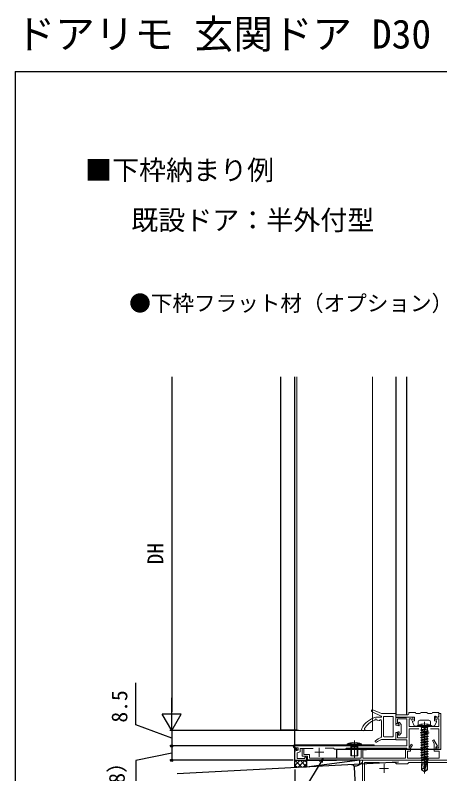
# Model space of a CAD drawing. Units: millimetres, scale not verified. Extents: x -525 to 525, y -783 to 779.
# Drawn here: x -525 to -289, y 357 to 778.5 of the extents above; entities that cross this region are included whole.
import ezdxf
from ezdxf.enums import TextEntityAlignment as Align

# ---------------------------------------------------------------- set-up
doc = ezdxf.new("R2010")
doc.units = ezdxf.units.MM
doc.header["$LTSCALE"] = 4
for name, color, linetype in [('0-1_USER1', 3, 'Continuous'), ('0-4_YKK_12', 2, 'Continuous'), ('0-6_YKK_D', 6, 'Continuous'), ('0-7_YKK_ZWAK', 7, 'Continuous'), ('0-8_YSS_K', 3, 'Continuous'), ('0-9_YSS_KE', 3, 'Continuous')]:
    doc.layers.add(name, color=color, linetype=linetype)
for name, color, linetype, lineweight in [('0-2_YKK_11', 190, 'Continuous', 18), ('0-3_YKK_11E', 4, 'Continuous', 18), ('0-5_YKK_13', 4, 'Continuous', 18)]:
    doc.layers.add(name, color=color, linetype=linetype, lineweight=lineweight)
doc.styles.add('ＭＳ ゴシック', font='')
doc.styles.get('ＭＳ ゴシック').set_extended_font_data('MS Gothic')

msp = doc.modelspace()

# ---------------------------------------------------------------- linework, layer by layer
at = {"layer": '0-2_YKK_11', "color": 211}
for p, q in [((-300.042, 379.731), (-295.042, 379.731)), ((-297.542, 382.231), (-297.542, 377.231)), ((-356.042, 371.531), (-356.042, 366.531)), ((-358.542, 369.031), (-353.542, 369.031))]:
    msp.add_line(p, q, dxfattribs=at)
for points in [[(-359.424, 371.031), (-366.642, 371.031), (-366.642, 369.31), (-368.342, 368.691), (-368.342, 365.531), (-364.042, 365.531), (-364.042, 366.331), (-363.042, 366.331), (-363.042, 364.531), (-369.542, 364.531), (-369.542, 369.531), (-367.842, 370.15), (-367.842, 371.531), (-369.542, 371.531), (-369.542, 372.531), (-307.342, 372.531), (-307.342, 375.931), (-313.542, 375.931), (-313.542, 379.931), (-312.542, 379.931), (-312.542, 376.931), (-307.342, 376.931), (-307.342, 387.531), (-312.542, 387.531), (-312.542, 384.931), (-313.542, 384.931), (-313.542, 388.531), (-304.241, 388.531), (-303.857, 387.098), (-304.726, 386.865), (-304.932, 387.631), (-306.142, 387.631), (-306.142, 383.231), (-289.542, 383.231), (-289.542, 387.631), (-290.751, 387.631), (-290.957, 386.865), (-291.826, 387.098), (-291.442, 388.531), (-289.542, 388.531)], [(-289.542, 388.531), (-289.542, 390.531), (-288.542, 390.531), (-288.542, 370.531), (-291.042, 370.531), (-291.042, 371.531), (-289.542, 371.531), (-289.542, 382.031), (-294.309, 382.031)], [(-300.774, 382.031), (-306.142, 382.031), (-306.142, 370.531), (-307.342, 370.531), (-307.342, 371.331), (-340.942, 371.331), (-341.542, 370.731), (-347.542, 370.731), (-348.142, 371.331), (-352.809, 371.331)]]:
    msp.add_lwpolyline(points, dxfattribs=at)
at = {"layer": '0-2_YKK_11'}
msp.add_lwpolyline([(-288.542, 370.531), (-291.342, 370.531), (-291.342, 371.731), (-290.332, 372.314), (-292.362, 375.831), (-293.055, 375.431), (-292.142, 373.849), (-292.142, 369.531), (-289.342, 369.531), (-289.342, 365.731), (-307.042, 365.731), (-307.042, 369.531), (-305.342, 369.531), (-305.342, 371.317), (-304.294, 373.131), (-304.987, 373.531), (-306.142, 371.531), (-306.142, 370.531), (-308.042, 370.531), (-308.042, 365.731), (-331.842, 365.731), (-331.842, 370.331), (-329.842, 370.331), (-329.842, 371.331), (-332.842, 371.331), (-332.842, 365.731), (-361.542, 365.731), (-361.542, 367.731), (-364.542, 367.731), (-364.542, 371.031), (-365.542, 371.031), (-365.542, 366.731), (-362.542, 366.731), (-362.542, 364.531), (-288.542, 364.531)], dxfattribs=at)
at = {"layer": '0-3_YKK_11E'}
for p, q in [((-320.042, 362.531), (-320.042, 357.531)), ((-322.542, 360.031), (-317.542, 360.031))]:
    msp.add_line(p, q, dxfattribs=at)
for points in [[(-274.275, 383.331), (-278.642, 383.331), (-278.642, 347.531), (-284.642, 347.531), (-284.642, 348.531), (-283.516, 349.181), (-282.642, 349.181), (-282.642, 348.631), (-279.742, 348.631), (-279.742, 363.331), (-306.242, 363.331), (-307.042, 362.531), (-313.042, 362.531), (-313.842, 363.331), (-317.392, 363.331)], [(-322.692, 363.331), (-330.942, 363.331), (-330.942, 349.331), (-326.442, 349.331), (-326.442, 348.631), (-324.042, 348.631), (-324.042, 349.181), (-323.168, 349.181), (-322.042, 348.531), (-322.042, 347.531), (-327.542, 347.531), (-327.542, 348.231), (-332.042, 348.231), (-332.042, 364.531), (-279.842, 364.531), (-279.842, 373.331), (-285.042, 373.331)]]:
    msp.add_lwpolyline(points, dxfattribs=at)
at = {"layer": '0-4_YKK_12'}
for p, q in [((-313.542, 388.531), (-307.542, 388.531)), ((-346.541, 370.531), (-346.541, 365.731)), ((-288.541, 370.531), (-346.541, 370.531)), ((-369.542, 364.531), (-346.541, 364.531))]:
    msp.add_line(p, q, dxfattribs=at)
for points in [[(-377.641, 577.568), (-377.641, 444.815), (-377.641, 381.531), (-368.641, 381.531)], [(-377.641, 577.568), (-377.641, 444.815), (-377.641, 381.531)], [(-369.542, 364.531), (-369.542, 444.815), (-369.542, 577.568)], [(-313.542, 577.568), (-313.542, 444.815), (-313.542, 389.788)], [(-307.541, 577.568), (-307.541, 444.815), (-307.541, 389.731)]]:
    msp.add_lwpolyline(points, dxfattribs=at)
at = {"layer": '0-5_YKK_13'}
for p, q in [((-321.542, 390.531), (-326.21, 392.485)), ((-326.692, 391.386), (-321.716, 389.105)), ((-321.842, 388.431), (-324.542, 388.431)), ((-321.842, 388.431), (-323.542, 388.431)), ((-313.842, 390.531), (-321.542, 390.531)), ((-321.542, 388.776), (-321.542, 388.832)), ((-321.542, 388.822), (-321.542, 388.731)), ((-320.342, 388.631), (-320.342, 377.931)), ((-315.042, 388.931), (-320.042, 388.931)), ((-315.042, 388.931), (-315.042, 377.631)), ((-313.542, 390.231), (-313.542, 384.431)), ((-313.542, 389.531), (-313.542, 388.531)), ((-313.542, 388.531), (-303.442, 388.531)), ((-306.842, 389.731), (-313.342, 389.731)), ((-306.242, 390.331), (-306.242, 390.831)), ((-302.642, 391.031), (-306.042, 391.031)), ((-303.142, 388.231), (-303.142, 386.531)), ((-300.142, 390.531), (-302.142, 390.531)), ((-296.142, 391.031), (-299.642, 391.031)), ((-293.642, 390.531), (-295.642, 390.531)), ((-291.942, 386.531), (-291.942, 388.731)), ((-291.538, 389.013), (-290.314, 388.562)), ((-323.812, 386.85), (-322.771, 386.658)), ((-321.542, 386.524), (-321.542, 377.872)), ((-312.574, 384.131), (-313.242, 384.131)), ((-311.942, 385.331), (-311.942, 384.764)), ((-310.617, 384.629), (-311.417, 385.531)), ((-310.542, 379.633), (-310.542, 384.43)), ((-303.221, 383.608), (-304.215, 385.808)), ((-303.142, 386.531), (-304.041, 386.214)), ((-301.542, 383.231), (-301.464, 383.884)), ((-293.62, 383.884), (-301.464, 383.884)), ((-301.142, 383.731), (-301.142, 385.831)), ((-300.142, 386.831), (-295.142, 386.831)), ((-297.542, 385.887), (-297.542, 357.195)), ((-295.542, 384.543), (-296.397, 382.828)), ((-294.142, 385.831), (-294.142, 383.731)), ((-293.542, 383.231), (-293.62, 383.884)), ((-292.057, 383.59), (-290.877, 385.79)), ((-291.942, 386.531), (-291.042, 386.214)), ((-313.542, 379.631), (-313.542, 376.331)), ((-313.242, 379.931), (-312.574, 379.931)), ((-310.617, 379.433), (-311.417, 378.532)), ((-302.948, 383.431), (-301.442, 383.431)), ((-301.542, 383.231), (-293.542, 383.231)), ((-299.642, 381.381), (-296.042, 381.981)), ((-296.042, 381.881), (-299.642, 381.281)), ((-299.642, 381.381), (-299.642, 381.281)), ((-299.642, 381.381), (-299.642, 381.281)), ((-299.642, 381.281), (-299.092, 380.964)), ((-299.642, 379.981), (-295.442, 380.681)), ((-299.642, 379.981), (-299.092, 380.299)), ((-299.642, 379.981), (-299.642, 379.881)), ((-296.042, 381.981), (-299.217, 381.687)), ((-299.092, 380.964), (-296.042, 381.881)), ((-295.867, 381.027), (-299.092, 380.299)), ((-299.092, 380.964), (-299.092, 380.299)), ((-295.992, 380.264), (-299.092, 379.564)), ((-295.992, 379.599), (-299.092, 378.899)), ((-295.992, 379.599), (-299.092, 378.899)), ((-299.092, 379.564), (-299.092, 378.899)), ((-296.397, 382.828), (-297.542, 382.219)), ((-296.042, 381.981), (-296.042, 381.881)), ((-295.442, 380.581), (-295.992, 380.264)), ((-295.992, 380.264), (-295.992, 379.599)), ((-295.442, 379.281), (-295.992, 379.599)), ((-295.467, 383.231), (-295.867, 382.831)), ((-295.867, 381.027), (-295.867, 382.831)), ((-295.867, 381.027), (-295.442, 380.681)), ((-295.442, 380.681), (-295.442, 380.581)), ((-293.842, 383.431), (-292.321, 383.431)), ((-336.542, 375.457), (-336.542, 366.031)), ((-321.542, 377.872), (-321.542, 377.51)), ((-321.542, 376.031), (-313.842, 376.031)), ((-315.042, 377.631), (-320.042, 377.631)), ((-311.942, 379.299), (-311.942, 378.731)), ((-299.642, 378.581), (-295.442, 379.281)), ((-295.442, 379.181), (-299.642, 378.481)), ((-299.642, 378.581), (-299.092, 378.899)), ((-299.642, 378.581), (-299.642, 378.481)), ((-299.642, 378.481), (-299.092, 378.164)), ((-299.642, 377.181), (-295.442, 377.881)), ((-295.442, 377.781), (-299.642, 377.081)), ((-299.642, 377.181), (-299.092, 377.499)), ((-299.642, 377.181), (-299.642, 377.081)), ((-299.642, 377.081), (-299.092, 376.764)), ((-299.642, 375.781), (-295.442, 376.481)), ((-299.642, 375.781), (-299.092, 376.099)), ((-299.642, 375.781), (-299.642, 375.681)), ((-297.542, 378.514), (-299.092, 378.164)), ((-295.992, 378.199), (-299.092, 377.499)), ((-299.092, 378.164), (-299.092, 377.499)), ((-297.542, 377.114), (-299.092, 376.764)), ((-295.992, 376.799), (-299.092, 376.099)), ((-299.092, 376.764), (-299.092, 376.099)), ((-297.542, 375.714), (-299.092, 375.364)), ((-295.992, 375.399), (-299.092, 374.699)), ((-299.092, 375.364), (-299.092, 374.699)), ((-295.992, 378.864), (-297.542, 378.514)), ((-295.992, 377.464), (-297.542, 377.114)), ((-295.992, 376.064), (-297.542, 375.714)), ((-295.442, 379.181), (-295.992, 378.864)), ((-295.992, 378.864), (-295.992, 378.199)), ((-295.442, 377.881), (-295.992, 378.199)), ((-295.442, 376.481), (-295.992, 376.799)), ((-295.442, 376.381), (-295.992, 376.064)), ((-295.992, 376.064), (-295.992, 375.399)), ((-295.442, 375.081), (-295.992, 375.399)), ((-295.442, 379.281), (-295.442, 379.181)), ((-295.442, 377.881), (-295.442, 377.781)), ((-295.442, 376.481), (-295.442, 376.381)), ((-368.633, 370.131), (-370.338, 371.836)), ((-369.934, 372.531), (-370.049, 372.254)), ((-368.28, 370.485), (-370.049, 372.254)), ((-369.934, 372.531), (-325.543, 372.531)), ((-369.843, 373.031), (-325.543, 373.031)), ((-340.542, 373.031), (-340.485, 373.674)), ((-340.542, 373.031), (-332.542, 373.031)), ((-332.598, 373.674), (-340.485, 373.674)), ((-338.542, 374.318), (-337.687, 372.588)), ((-338.542, 372.031), (-338.283, 372.765)), ((-338.542, 367.031), (-338.542, 372.031)), ((-334.542, 372.031), (-338.542, 372.031)), ((-338.163, 372.031), (-338.273, 372.858)), ((-338.163, 372.031), (-338.163, 367.031)), ((-337.687, 372.588), (-336.542, 371.98)), ((-335.397, 372.588), (-336.542, 371.98)), ((-334.542, 374.318), (-335.397, 372.588)), ((-334.921, 372.031), (-334.81, 372.858)), ((-334.921, 372.031), (-334.921, 367.031)), ((-334.542, 372.031), (-334.8, 372.765)), ((-332.542, 373.031), (-332.598, 373.674)), ((-325.543, 373.031), (-325.543, 372.531)), ((-299.642, 374.381), (-295.442, 375.081)), ((-295.442, 374.981), (-299.642, 374.281)), ((-299.642, 374.381), (-299.092, 374.699)), ((-299.642, 374.381), (-299.642, 374.281)), ((-299.642, 374.281), (-299.092, 373.964)), ((-299.642, 372.981), (-295.442, 373.681)), ((-299.642, 372.981), (-299.092, 373.299)), ((-299.642, 372.981), (-299.642, 372.881)), ((-299.642, 371.581), (-295.442, 372.281)), ((-295.442, 372.181), (-299.642, 371.481)), ((-299.642, 371.581), (-299.092, 371.899)), ((-299.642, 371.581), (-299.642, 371.481)), ((-299.642, 371.481), (-299.092, 371.164)), ((-297.542, 374.314), (-299.092, 373.964)), ((-295.992, 373.999), (-299.092, 373.299)), ((-299.092, 373.964), (-299.092, 373.299)), ((-297.542, 372.914), (-299.092, 372.564)), ((-295.992, 372.599), (-299.092, 371.899)), ((-299.092, 372.564), (-299.092, 371.899)), ((-297.542, 371.514), (-299.092, 371.164)), ((-295.992, 371.199), (-299.092, 370.499)), ((-299.092, 371.164), (-299.092, 370.499)), ((-295.992, 374.664), (-297.542, 374.314)), ((-295.992, 371.864), (-297.542, 371.514)), ((-295.442, 374.981), (-295.992, 374.664)), ((-295.992, 374.664), (-295.992, 373.999)), ((-295.442, 373.681), (-295.992, 373.999)), ((-295.992, 373.264), (-295.992, 372.599)), ((-295.442, 372.281), (-295.992, 372.599)), ((-295.442, 370.881), (-295.992, 371.199)), ((-295.442, 375.081), (-295.442, 374.981)), ((-295.442, 373.681), (-295.442, 373.581)), ((-295.442, 372.281), (-295.442, 372.181)), ((-368.633, 370.131), (-368.28, 370.485)), ((-299.642, 370.181), (-295.442, 370.881)), ((-295.442, 370.781), (-299.642, 370.081)), ((-299.642, 370.181), (-299.092, 370.499)), ((-299.642, 370.181), (-299.642, 370.081)), ((-299.642, 370.081), (-299.222, 369.839)), ((-299.642, 368.781), (-295.442, 369.481)), ((-295.442, 369.381), (-299.642, 368.681)), ((-299.642, 368.781), (-299.092, 369.099)), ((-299.642, 367.381), (-295.442, 368.081)), ((-295.442, 367.981), (-299.642, 367.281)), ((-299.642, 367.381), (-299.092, 367.699)), ((-295.992, 370.464), (-299.222, 369.839)), ((-295.992, 369.064), (-299.222, 368.439)), ((-295.992, 367.664), (-299.222, 367.039)), ((-299.092, 369.864), (-299.092, 369.099)), ((-295.992, 369.799), (-299.092, 369.099)), ((-299.092, 368.464), (-299.092, 367.699)), ((-295.992, 368.399), (-299.092, 367.699)), ((-299.092, 367.064), (-299.092, 366.299)), ((-295.992, 366.999), (-299.092, 366.299)), ((-295.442, 370.781), (-295.992, 370.464)), ((-295.992, 370.464), (-295.992, 369.799)), ((-295.442, 369.481), (-295.992, 369.799)), ((-295.442, 369.381), (-295.992, 369.064)), ((-295.992, 369.064), (-295.992, 368.399)), ((-295.442, 368.081), (-295.992, 368.399)), ((-295.442, 367.981), (-295.992, 367.664)), ((-295.992, 367.664), (-295.992, 366.999)), ((-295.442, 366.681), (-295.992, 366.999)), ((-295.442, 370.881), (-295.442, 370.781)), ((-295.442, 369.481), (-295.442, 369.381)), ((-295.442, 368.081), (-295.442, 367.981)), ((-299.642, 365.981), (-295.442, 366.681)), ((-295.442, 366.581), (-299.642, 365.881)), ((-299.642, 365.981), (-299.092, 366.299)), ((-299.642, 364.581), (-295.442, 365.281)), ((-295.442, 365.181), (-299.642, 364.481)), ((-299.642, 364.581), (-299.092, 364.899)), ((-299.242, 362.631), (-299.242, 359.277)), ((-296.884, 362.631), (-299.242, 362.631)), ((-295.992, 366.264), (-299.222, 365.639)), ((-295.992, 364.864), (-299.222, 364.239)), ((-299.092, 365.664), (-299.092, 364.899)), ((-295.992, 365.599), (-299.092, 364.899)), ((-299.092, 364.264), (-299.092, 362.631)), ((-298.242, 360.131), (-298.492, 362.631)), ((-297.842, 363.63), (-296.582, 363.84)), ((-296.634, 363.732), (-297.842, 363.53)), ((-296.647, 363.675), (-297.842, 363.53)), ((-297.842, 363.63), (-297.842, 363.53)), ((-296.632, 363.738), (-297.542, 359.738)), ((-296.199, 363.841), (-297.392, 358.593)), ((-296.259, 363.894), (-295.642, 363.997)), ((-296.142, 363.683), (-296.142, 359.436)), ((-295.842, 362.631), (-296.142, 362.631)), ((-295.442, 366.581), (-295.992, 366.264)), ((-295.992, 366.264), (-295.992, 365.599)), ((-295.442, 365.281), (-295.992, 365.599)), ((-295.442, 365.181), (-295.992, 364.864)), ((-295.992, 364.864), (-295.992, 364.199)), ((-295.862, 362.631), (-295.862, 363.77)), ((-295.842, 362.631), (-295.842, 359.277)), ((-295.442, 366.681), (-295.442, 366.581)), ((-295.442, 365.281), (-295.442, 365.181)), ((-298.242, 360.131), (-299.242, 359.277)), ((-299.242, 359.277), (-297.692, 358.231)), ((-297.542, 359.63), (-298.242, 360.131)), ((-297.542, 359.738), (-297.692, 358.231)), ((-297.542, 359.738), (-297.542, 358.231)), ((-296.142, 359.436), (-297.392, 358.593)), ((-295.842, 359.277), (-297.392, 358.231)), ((-297.392, 358.593), (-297.392, 358.231)), ((-295.842, 359.277), (-296.142, 359.436)), ((-297.692, 358.231), (-297.392, 358.231))]:
    msp.add_line(p, q, dxfattribs=at)
for points in [[(-368.541, 577.568), (-368.541, 444.815), (-368.541, 381.031), (-326.541, 381.031), (-326.541, 577.568)], [(-289.642, 389.031), (-289.642, 391.031), (-293.142, 391.031)], [(-299.542, 384.543), (-298.687, 382.828), (-297.542, 382.219)], [(-299.642, 381.381), (-299.217, 381.687), (-299.217, 382.831)], [(-295.442, 380.581), (-299.642, 379.881), (-299.092, 379.564)], [(-299.617, 383.231), (-299.217, 382.831), (-295.867, 382.831)], [(-295.442, 376.381), (-299.642, 375.681), (-299.092, 375.364)], [(-295.442, 377.781), (-295.992, 377.464), (-295.992, 376.799)], [(-338.542, 367.031), (-334.542, 367.031), (-334.542, 372.031)], [(-295.442, 373.581), (-299.642, 372.881), (-299.092, 372.564)], [(-295.442, 373.581), (-295.992, 373.264), (-297.542, 372.914)], [(-295.442, 372.181), (-295.992, 371.864), (-295.992, 371.199)], [(-299.642, 368.781), (-299.642, 368.681), (-299.222, 368.439)], [(-299.642, 367.381), (-299.642, 367.281), (-299.222, 367.039)], [(-299.642, 365.981), (-299.642, 365.881), (-299.222, 365.639)], [(-299.642, 364.581), (-299.642, 364.481), (-299.222, 364.239)], [(-295.642, 363.997), (-295.992, 364.199), (-297.842, 363.63)], [(-295.642, 363.997), (-295.642, 363.897), (-296.175, 363.808)], [(-295.642, 363.897), (-295.862, 363.77), (-296.142, 363.736)]]:
    msp.add_lwpolyline(points, dxfattribs=at)
for centre, radius, start, end in [((-326.442, 391.931), 0.6, 67.29305, 245.36696), ((-321.712, 376.77), 12, 103.63748, 153.44873), ((-321.842, 388.731), 0.3, 270, 0), ((-321.842, 388.832), 0.3, 0, 65.36696), ((-320.042, 388.631), 0.3, 90, 180), ((-313.842, 390.231), 0.3, 0, 90), ((-313.342, 389.531), 0.2, 90, 180), ((-306.842, 390.331), 0.6, 270, 0), ((-306.042, 390.831), 0.2, 90, 180), ((-303.442, 388.231), 0.3, 0, 90), ((-302.142, 391.031), 0.5, 180, 270), ((-300.142, 391.031), 0.5, 270, 0), ((-295.642, 391.031), 0.5, 180, 270), ((-293.642, 391.031), 0.5, 270, 0), ((-291.642, 388.731), 0.3, 69.77782, 180), ((-290.142, 389.031), 0.5, 249.77782, 0), ((-321.712, 376.77), 10.6, 109.43486, 149.49517), ((-325.339, 387.049), 0.3, 289.43486, 355.4474), ((-324.542, 386.985), 0.5, 11.56638, 175.4474), ((-323.758, 387.146), 0.3, 191.56638, 259.54207), ((-322.716, 386.953), 0.3, 259.54207, 327.51775), ((-322.042, 386.524), 0.5, 0, 147.51775), ((-313.242, 384.431), 0.3, 180, 270), ((-312.574, 383.831), 0.3, 25.37693, 90), ((-311.942, 384.131), 0.4, 205.37693, 64.62307), ((-311.642, 385.331), 0.3, 41.59314, 180), ((-311.642, 384.764), 0.3, 180, 244.62307), ((-310.842, 384.43), 0.3, 0, 41.59314), ((-303.942, 385.931), 0.3, 109.41229, 204.3074), ((-302.948, 383.731), 0.3, 204.3074, 270), ((-297.542, 375.231), 9.5, 65.61796, 114.38204), ((-301.442, 383.731), 0.3, 270, 0), ((-300.142, 385.831), 1, 90, 180), ((-295.142, 385.831), 1, 0, 90), ((-293.842, 383.731), 0.3, 180, 270), ((-291.142, 385.931), 0.3, 331.80157, 70.58771), ((-331.642, 381.731), 0.9, 153.44873, 27.74574), ((-313.242, 379.631), 0.3, 90, 180), ((-312.574, 380.231), 0.3, 270, 334.62307), ((-311.942, 379.931), 0.4, 295.37693, 154.62307), ((-311.642, 379.299), 0.3, 115.37693, 180), ((-310.842, 379.633), 0.3, 318.40686, 0), ((-292.321, 383.731), 0.3, 270, 331.80157), ((-324.542, 375.031), 0.5, 128.04454, 304.23656), ((-316.838, 365.187), 13, 112.09833, 128.04454), ((-316.946, 363.871), 13, 110.70035, 124.23656), ((-321.842, 377.51), 0.3, 292.09833, 0), ((-320.042, 377.931), 0.3, 180, 270), ((-313.842, 376.331), 0.3, 270, 0), ((-311.642, 378.731), 0.3, 180, 318.40686), ((-369.843, 372.331), 0.7, 90, 225.00044), ((-336.542, 365.031), 9.5, 65.47227, 114.52773), ((-338.472, 372.831), 0.2, 340.57815, 90), ((-334.612, 372.831), 0.2, 90, 199.42185), ((-296.39, 363.683), 0.248, 0, 167.19096)]:
    msp.add_arc(centre, radius, start, end, dxfattribs=at)
at = {"layer": '0-6_YKK_D'}
for p, q in [((-438.042, 577.568), (-438.042, 391.532)), ((-438.042, 381.032), (-438.042, 399.218)), ((-438.042, 381.032), (-443.292, 390.125)), ((-432.792, 390.125), (-443.292, 390.125)), ((-438.042, 381.032), (-432.792, 390.125)), ((-367.542, 381.032), (-439.042, 381.032)), ((-367.542, 381.032), (-439.042, 381.032)), ((-438.042, 381.032), (-438.042, 372.531)), ((-370.042, 372.531), (-439.042, 372.531)), ((-370.042, 372.531), (-439.042, 372.531)), ((-438.042, 372.531), (-438.042, 364.531)), ((-370.542, 364.531), (-439.042, 364.531)), ((-369.542, 359.428), (-369.542, 320.861))]:
    msp.add_line(p, q, dxfattribs=at)
for points in [[(-438.042, 376.782), (-458.042, 384.283), (-458.042, 407.578)], [(-438.042, 368.531), (-458.042, 364.491), (-458.042, 340.65)], [(-353.92, 365.731), (-355.243, 363.551), (-406.265, 279.484)], [(-355.827, 363.906), (-353.92, 365.731), (-354.659, 363.197)]]:
    msp.add_lwpolyline(points, dxfattribs=at)
for centre in [(-438.042, 372.531), (-438.042, 372.531), (-438.042, 364.531)]:
    msp.add_circle(centre, 0.637, dxfattribs=at)
at = {"layer": '0-7_YKK_ZWAK'}
for q in [(-525, -782.7), (525, 747.3)]:
    msp.add_line((-525, 747.3), q, dxfattribs=at)
at = {"layer": '0-8_YSS_K'}
for p, q in [((-369.542, 361.703), (-366.713, 364.531)), ((-365.642, 360.632), (-369.542, 364.531)), ((-367.902, 360.514), (-363.885, 364.531)), ((-363.042, 360.86), (-366.713, 364.531)), ((-364.917, 360.67), (-363.042, 362.546)), ((-363.042, 363.688), (-363.885, 364.531)), ((-363.042, 364.531), (-363.042, 360.769)), ((-333.53, 364.531), (-363.042, 360.769)), ((-368.33, 360.492), (-369.542, 361.703))]:
    msp.add_line(p, q, dxfattribs=at)
msp.add_lwpolyline([(-363.042, 364.531), (-363.042, 360.769), (-369.542, 360.428), (-369.542, 364.531)], close=True, dxfattribs=at)
msp.add_lwpolyline([(-333.53, 362.174), (-333.53, 364.531), (-363.042, 364.531)], dxfattribs=at)
msp.add_arc((-336.226, 366.796), 5.351, 264.43877, 321.432, dxfattribs=at)
at = {"layer": '0-9_YSS_KE'}
for p, q in [((-312.042, 363.441), (-434.896, 357.003)), ((-335.905, 350.174), (-336.455, 360.66))]:
    msp.add_line(p, q, dxfattribs=at)
msp.add_arc((-337.952, 360.581), 1.5, 3, 93, dxfattribs=at)

# ---------------------------------------------------------------- texts
at = {"layer": '0-1_USER1', "style": 'ＭＳ ゴシック'}
for s, height, p in [('ドアリモ 玄関ドア D30 防火ドア ', 16.13, (-524.75, 755.175)), ('■下枠納まり例', 11, (-486.153, 683.658)), ('\u3000 既設ドア：半外付型', 11, (-483, 655.845)), ('●下枠フラット材（オプション）納まりの場合', 8.798, (-461.636, 611.436))]:
    msp.add_text(s, height=height, dxfattribs=at).set_placement(p, align=Align.BOTTOM_LEFT)
at = {"layer": '0-6_YKK_D', "style": 'ＭＳ ゴシック'}
for s, p in [('DH', (-440.042, 473.334)), ('8.5', (-460.042, 385.465)), ('（8）', (-461.474, 339.514))]:
    msp.add_text(s, height=8.798, rotation=90, dxfattribs=at).set_placement(p, align=Align.BOTTOM_LEFT)

doc.saveas('drawing.dxf')
